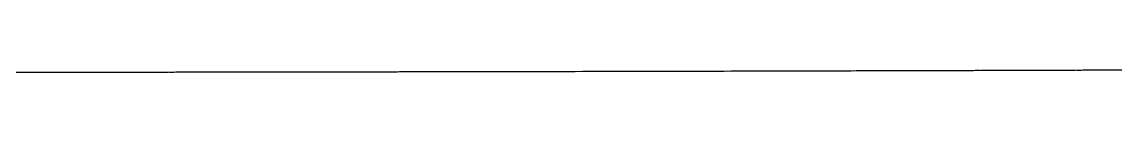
# Model space of a CAD drawing. Header units: millimetres. Extents: x 18456 to 179493, y -203649 to 469211.
# Drawn here: x 141733.2 to 141976.9, y 276589.1 to 276589.7 of the extents above; entities that cross this region are included whole.
import ezdxf

# ---------------------------------------------------------------- set-up
doc = ezdxf.new("R2010")
doc.units = ezdxf.units.MM
doc.linetypes.add('X-평면도(기본형)$0$HIDDENX2', pattern=[0.75, 0.5, -0.25])
doc.layers.add('X-평면도(기본형)$0$FUR', color=6, linetype='Continuous', true_color=0xff00ff)

# ---------------------------------------------------------------- blocks, each defined once
blk = doc.blocks.new('X-평면도(기본형)$0$SB1703 1500')
at = {"layer": 'X-평면도(기본형)$0$FUR', "color": 8, "linetype": 'X-평면도(기본형)$0$HIDDENX2', "ltscale": 2, "true_color": 0x808080}
blk.add_open_spline([(990.82, 643.63), (972.36, 643.57), (935.42, 643.46), (880.01, 643.32), (824.58, 643.22), (769.15, 643.14), (713.71, 643.08), (676.74, 643.07), (658.26, 643.06)], degree=3, knots=[0, 0, 0, 0, 0.166654, 0.333314, 0.49998, 0.66665, 0.833324, 1, 1, 1, 1], dxfattribs=at)
at = {"layer": 'X-평면도(기본형)$0$FUR', "color": 8, "true_color": 0x808080}
blk.add_open_spline([(990.82, 643.63), (972.36, 643.57), (935.42, 643.46), (880.01, 643.32), (824.58, 643.22), (769.15, 643.14), (713.71, 643.08), (676.74, 643.07), (658.26, 643.06)], degree=3, knots=[0, 0, 0, 0, 0.166654, 0.333314, 0.49998, 0.66665, 0.833324, 1, 1, 1, 1], dxfattribs=at)

msp = doc.modelspace()

# ---------------------------------------------------------------- block references
at = {"layer": 'X-평면도(기본형)$0$FUR'}
msp.add_blockref('X-평면도(기본형)$0$SB1703 1500', (140986.07, 275946.05), dxfattribs=at)

doc.saveas('drawing.dxf')
